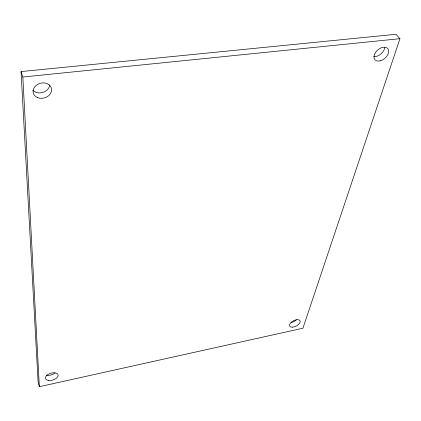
<?xml version="1.0" encoding="UTF-8"?>
<svg xmlns="http://www.w3.org/2000/svg" width="421" height="421" viewBox="0 0 421 421"><rect width="100%" height="100%" fill="white"/><g stroke="black" fill="none" stroke-linecap="round" stroke-linejoin="round"><path stroke-width="0.63" d="M399.95 38.69L302.931 328.222L39.348 386.704L38.069 381.484L21.05 71.591L395.966 34.296L399.95 38.69L22.834 77.017L21.05 71.591M22.834 77.017L39.348 386.704M55.067 373.017A6.557 3.584 -16.7 0 1 46.531 375.153M49.662 85.021A9.325 7.604 -14.2 0 1 42.863 92.441A9.325 7.604 -14.2 0 1 32.833 90.173M384.752 47.641A8.446 5.526 -41.4 0 1 373.748 56.572M296.384 319.818A5.805 3.015 -27.2 0 1 291.295 322.539M292.29 327.164A5.831 3 -27.1 0 0 300.231 321.428A5.831 3 -27.1 0 0 292.074 321.597A5.831 3 -27.1 0 0 292.29 327.164M48.731 380.51A6.589 3.573 -16.8 0 0 58.182 375.216A6.589 3.573 -16.8 0 0 48.457 374.19A6.589 3.573 -16.8 0 0 48.731 380.51M37.632 97.651A9.394 7.61 -14.5 0 0 51.636 89.894A9.394 7.61 -14.5 0 0 37.764 84.311A9.394 7.61 -14.5 0 0 37.632 97.651M380.463 60.792A8.499 5.52 -41.2 0 0 388.073 49.025A8.499 5.52 -41.2 0 0 375.416 52.583A8.499 5.52 -41.2 0 0 380.463 60.792"/></g></svg>
